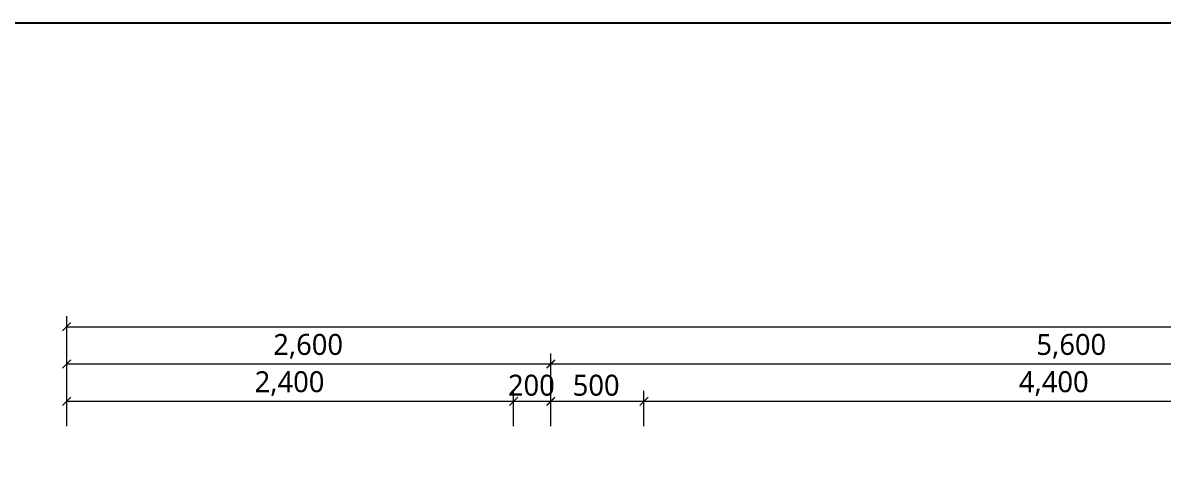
# Model space of a CAD drawing. Header units: metres. Extents: x 11578468 to 47831421, y -58341524 to -14256839.
# Drawn here: x 23835492 to 23841616, y -29077424 to -29075062 of the extents above; entities that cross this region are included whole.
import ezdxf
from ezdxf.enums import TextEntityAlignment as Align

# ---------------------------------------------------------------- set-up
doc = ezdxf.new("R2010")
doc.units = ezdxf.units.M
doc.header["$LTSCALE"] = 50
doc.header["$MEASUREMENT"] = 0
doc.layers.get('DEFPOINTS').update_dxf_attribs({"linetype": 'CONTINUOUS'})
doc.layers.add('FORM(YOURNAME)-1', color=1, linetype='CONTINUOUS')
doc.layers.add('FORM(YOURNAME)-11', color=1, linetype='CONTINUOUS')
doc.layers.add('ha', color=8, linetype='CONTINUOUS', lineweight=5)
doc.styles.add('N 맑은고딕', font='malgun.ttf')
doc.styles.add('YOURNAME', font='malgun.ttf')

# ---------------------------------------------------------------- blocks, each defined once
blk = doc.blocks.new('FORM-ELEVATION')
at = {"layer": 'DEFPOINTS'}
blk.add_lwpolyline([(-8309, 33708), (61071, 33708), (61071, -19692), (-8309, -19692)], close=True, dxfattribs=at)
at = {"layer": 'FORM(YOURNAME)-11', "color": 3, "style": 'YOURNAME'}
for tag, height, p in [('1', 451, (71041, -1219)), ('2', 451, (71041, -1863)), ('3', 451, (71041, -3150)), ('4', 451, (71041, -5081)), ('5', 515, (71041, -7398)), ('6', 515, (71041, -9650)), ('7', 515, (71041, -11903)), ('8', 515, (71041, -14155)), ('9', 515, (71041, -16408)), ('10', 515, (66791, -18596)), ('11', 515, (71041, -18660)), ('12', 515, (66791, -20848)), ('13', 515, (71041, -20848))]:
    blk.add_attdef(tag, text='', height=height, dxfattribs=at).set_placement(p, align=Align.MIDDLE_RIGHT)

msp = doc.modelspace()

# ---------------------------------------------------------------- linework, layer by layer
at = {"layer": 'ha'}
for p, q in [((23835727.7, -29077224.8), (23835727.7, -29076636)), ((23835727.7, -29076692.3), (23852927.7, -29076692.3)), ((23835727.7, -29077224.8), (23835727.7, -29076836)), ((23838327.7, -29077224.8), (23838327.7, -29076836)), ((23838327.7, -29077224.8), (23838327.7, -29076836)), ((23838327.7, -29076892.3), (23835727.7, -29076892.3)), ((23843927.7, -29076892.3), (23838327.7, -29076892.3)), ((23835727.7, -29077224.8), (23835727.7, -29077036)), ((23838127.7, -29077224.8), (23838127.7, -29077036)), ((23838127.7, -29077224.8), (23838127.7, -29077036)), ((23838327.7, -29077194.9), (23838327.7, -29077036)), ((23838327.7, -29077194.9), (23838327.7, -29077036)), ((23838827.7, -29077224.8), (23838827.7, -29077036)), ((23838827.7, -29077224.8), (23838827.7, -29077036)), ((23835727.7, -29077092.3), (23838127.7, -29077092.3)), ((23838127.7, -29077092.3), (23838327.7, -29077092.3)), ((23838327.7, -29077092.3), (23838827.7, -29077092.3)), ((23838827.7, -29077092.3), (23843227.7, -29077092.3))]:
    msp.add_line(p, q, dxfattribs=at)
at = {"layer": 'ha', "const_width": 6.75}
for points in [[(23835750.2, -29076669.8), (23835705.2, -29076714.8)], [(23835750.2, -29076869.8), (23835705.2, -29076914.8)], [(23838350.2, -29076869.8), (23838305.2, -29076914.8)], [(23838305.2, -29076914.8), (23838350.2, -29076869.8)], [(23835750.2, -29077069.8), (23835705.2, -29077114.8)], [(23838105.2, -29077114.8), (23838150.2, -29077069.8)], [(23838105.2, -29077114.8), (23838150.2, -29077069.8)], [(23838350.2, -29077069.8), (23838305.2, -29077114.8)], [(23838350.2, -29077069.8), (23838305.2, -29077114.8)], [(23838805.2, -29077114.8), (23838850.2, -29077069.8)], [(23838850.2, -29077069.8), (23838805.2, -29077114.8)]]:
    msp.add_lwpolyline(points, dxfattribs=at)

# ---------------------------------------------------------------- block references
at = {"layer": 'FORM(YOURNAME)-1', "xscale": 0.4, "yscale": 0.4, "zscale": 0.4}
msp.add_blockref('FORM-ELEVATION', (23831853.2, -29088545.2), dxfattribs=at)

# ---------------------------------------------------------------- texts
at = {"layer": 'ha', "style": 'N 맑은고딕'}
for s, p in [('2,600', (23836837.1, -29076843.4)), ('5,600', (23840935.2, -29076843.4)), ('2,400', (23836737.1, -29077043.4)), ('4,400', (23840840.9, -29077043.4)), ('200', (23838097.4, -29077062.2)), ('500', (23838445.4, -29077062.2))]:
    msp.add_text(s, height=112.5, dxfattribs=at).set_placement(p)

doc.saveas('drawing.dxf')
